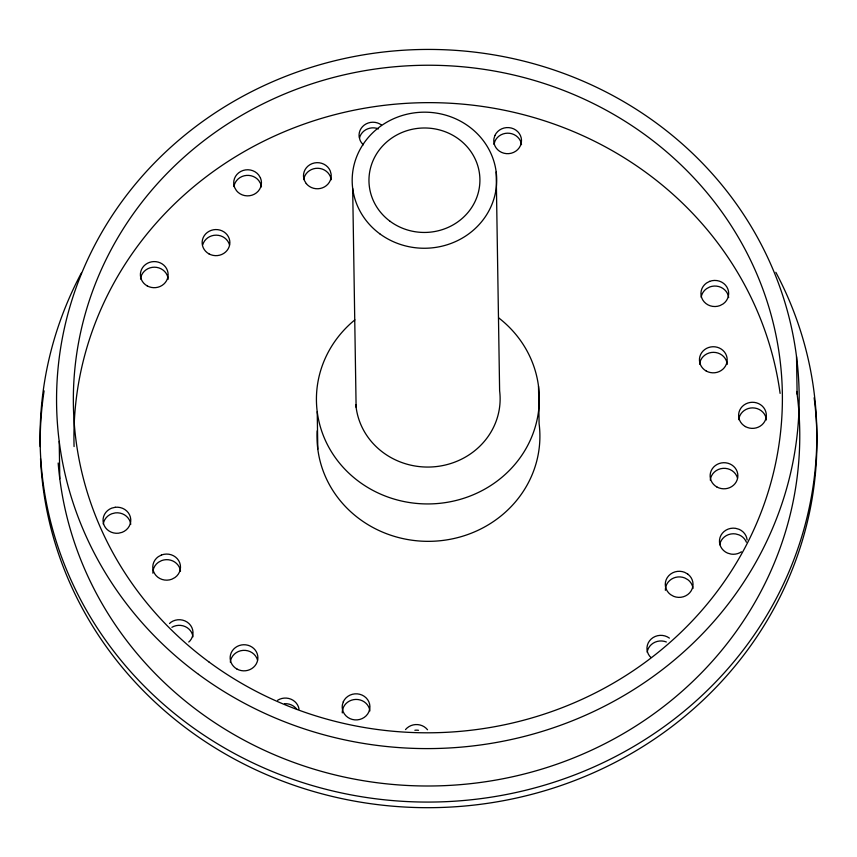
<?xml version="1.0" encoding="UTF-8"?>
<svg xmlns="http://www.w3.org/2000/svg" width="857" height="857" viewBox="0 0 857 857"><rect width="100%" height="100%" fill="white"/><g stroke="black" fill="none" stroke-linecap="round" stroke-linejoin="round"><path stroke-width="1.29" d="M493.996 144.405L494.971 141.126A13.873 13.059 -0.9 0 1 509.701 133.306A13.873 13.059 -0.9 0 1 521.506 144.651M169.515 623.532L170.811 622.332A13.873 13.059 -0.9 0 1 189.054 623.628A13.873 13.059 -0.9 0 1 190.04 640.822L188.744 642.011M650.988 657.469L649.724 656.248A13.873 13.059 -0.9 0 1 651.127 639.076A13.873 13.059 -0.9 0 1 669.392 638.111M331.209 179.745L330.309 176.446A13.873 13.059 -0.9 0 0 315.783 168.358A13.873 13.059 -0.9 0 0 303.71 179.499M796.528 356.683L797.117 394.081M538.517 386.314L539.107 423.712A111.442 104.918 -0.9 0 1 432.035 541.281A111.442 104.918 -0.9 0 1 317.186 430.825M496.182 171.978L499.62 390.781A72.267 68.046 -0.9 0 1 435.152 466.701A72.267 68.046 -0.9 0 1 355.848 404.75M352.677 188.465L356.116 407.257M317.219 411.724L317.808 449.122M59.208 441.355L59.797 478.752M814.15 397.744A388.382 365.65 -0.9 0 1 460.145 806.416A388.382 365.65 -0.9 0 1 40.536 458.591M40.193 446.583A388.382 365.65 -0.9 0 1 44.093 390.867M140.548 278.996A13.873 13.059 -0.9 0 1 154.517 267.191A13.873 13.059 -0.9 0 1 168.186 279.243M202.734 244.716A13.873 13.059 -0.9 0 1 216.253 235.161A13.873 13.059 -0.9 0 1 229.526 244.952M233.94 186.59A13.873 13.059 -0.9 0 1 244.234 175.781A13.873 13.059 -0.9 0 1 258.771 180.57L260.539 183.537A13.873 13.059 -0.9 0 1 261.439 186.837M699.591 364.139A13.873 13.059 -0.9 0 1 713.549 352.334A13.873 13.059 -0.9 0 1 727.229 364.386M359.501 137.945A13.873 13.059 -0.9 0 1 378.462 128.871M701.165 297.261A13.873 13.059 -0.9 0 1 706.575 288.659L709.735 286.977A13.873 13.059 -0.9 0 1 728.664 297.508M738.755 419.673A13.873 13.059 -0.9 0 1 752.714 407.878A13.873 13.059 -0.9 0 1 766.394 419.93M710.282 480.102A13.873 13.059 -0.9 0 1 723.029 468.351A13.873 13.059 -0.9 0 1 737.523 478.11M665.375 590.323A13.873 13.059 -0.9 0 1 684.764 577.961L687.871 579.707A13.873 13.059 -0.9 0 1 693.013 588.438M342.286 712.928A13.873 13.059 -0.9 0 1 342.414 710.657L343.389 707.368A13.873 13.059 -0.9 0 1 358.108 699.548A13.873 13.059 -0.9 0 1 369.913 710.903M414.863 730.26A13.873 13.059 -0.9 0 1 418.484 730.293M647.174 652.177A13.873 13.059 -0.9 0 1 666.36 641.989M719.719 544.72A13.873 13.059 -0.9 0 1 735.67 533.932L739.13 534.918A13.873 13.059 -0.9 0 1 746.393 542.202M152.867 573.172A13.873 13.059 -0.9 0 1 158.406 562.288L161.566 560.607A13.873 13.059 -0.9 0 1 180.506 571.137M103.269 524.023A13.873 13.059 -0.9 0 1 111.839 513.739L115.341 512.882A13.873 13.059 -0.9 0 1 130.767 524.27M171.893 627.303A13.873 13.059 -0.9 0 1 192.986 636.805M284.481 703.704A13.873 13.059 -0.9 0 1 296.929 709.435M230.308 662.14A13.873 13.059 -0.9 0 1 243.056 650.377A13.873 13.059 -0.9 0 1 257.55 660.136M775.842 272.301A388.382 365.65 -0.9 0 1 428.221 802.077A388.382 365.65 -0.9 0 1 81.276 273.147M796.774 391.478A371.317 349.581 -0.9 0 1 465.758 784.166A371.317 349.581 -0.9 0 1 58.169 463.016M363.432 144.822A13.873 13.059 -0.9 0 1 360.047 140.162L359.147 136.852A13.873 13.059 -0.9 0 1 366.121 123.901A13.873 13.059 -0.9 0 1 381.483 124.993M405.522 729.564A13.873 13.059 -0.9 0 1 427.536 729.757M741.401 551.812A13.873 13.059 -0.9 0 1 731.064 554.104L727.604 553.119A13.873 13.059 -0.9 0 1 720.051 537.446A13.873 13.059 -0.9 0 1 735.574 528.319L739.045 529.305A13.873 13.059 -0.9 0 1 747.122 539.91M277.593 700.287A13.873 13.059 -0.9 0 1 299.029 709.093M74.077 446.561A354.519 333.769 -0.9 0 1 400.862 103.708A354.519 333.769 -0.9 0 1 780.106 393.395M498.763 317.936A111.442 104.918 -0.9 0 1 509.776 470.022A111.442 104.918 -0.9 0 1 347.856 472.196A111.442 104.918 -0.9 0 1 354.873 319.865M494.885 135.513L493.911 138.791A13.873 13.059 -0.9 0 0 503.895 153.21A13.873 13.059 -0.9 0 0 520.392 145.733L521.367 142.455A13.873 13.059 -0.9 0 0 511.383 128.047A13.873 13.059 -0.9 0 0 494.885 135.513M343.303 701.754L342.329 705.043A13.873 13.059 -0.9 0 0 352.313 719.452A13.873 13.059 -0.9 0 0 368.81 711.985L369.785 708.696A13.873 13.059 -0.9 0 0 359.801 694.288A13.873 13.059 -0.9 0 0 343.303 701.754M161.48 555.004L158.32 556.675A13.873 13.059 -0.9 0 0 154.549 573.537A13.873 13.059 -0.9 0 0 171.807 579.225L174.957 577.543A13.873 13.059 -0.9 0 0 178.727 560.692A13.873 13.059 -0.9 0 0 161.48 555.004M709.65 281.364L706.489 283.046A13.873 13.059 -0.9 0 0 702.719 299.907A13.873 13.059 -0.9 0 0 719.966 305.595L723.126 303.914A13.873 13.059 -0.9 0 0 726.897 287.063A13.873 13.059 -0.9 0 0 709.65 281.364M115.256 507.28L111.742 508.126A13.873 13.059 -0.9 0 0 103.472 523.498A13.873 13.059 -0.9 0 0 118.566 533.204L122.069 532.347A13.873 13.059 -0.9 0 0 130.35 516.975A13.873 13.059 -0.9 0 0 115.256 507.28M687.785 574.094L684.679 572.347A13.873 13.059 -0.9 0 0 667.26 577.629A13.873 13.059 -0.9 0 0 670.517 594.576L673.623 596.322A13.873 13.059 -0.9 0 0 691.042 591.041A13.873 13.059 -0.9 0 0 687.785 574.094M306.249 183.569L304.481 180.602A13.873 13.059 -0.9 0 1 312.194 163.601A13.873 13.059 -0.9 0 1 330.224 170.832L331.123 174.132A13.873 13.059 -0.9 0 1 322.511 187.822A13.873 13.059 -0.9 0 1 306.249 183.569M260.453 177.924L258.675 174.957A13.873 13.059 -0.9 0 0 240.785 171.443A13.873 13.059 -0.9 0 0 234.7 187.694L236.478 190.661A13.873 13.059 -0.9 0 0 254.379 194.185A13.873 13.059 -0.9 0 0 260.453 177.924M147.2 285.895A13.873 13.059 -0.9 0 0 168.133 274.765A13.873 13.059 -0.9 0 0 147.468 263.27A13.873 13.059 -0.9 0 0 147.2 285.895M208.937 253.854A13.873 13.059 -0.9 0 0 229.869 242.735A13.873 13.059 -0.9 0 0 209.204 231.24A13.873 13.059 -0.9 0 0 208.937 253.854M706.232 371.027A13.873 13.059 -0.9 0 0 727.175 359.908A13.873 13.059 -0.9 0 0 706.511 348.413A13.873 13.059 -0.9 0 0 706.232 371.027M745.397 426.572A13.873 13.059 -0.9 0 0 766.34 415.452A13.873 13.059 -0.9 0 0 745.676 403.958A13.873 13.059 -0.9 0 0 745.397 426.572M716.923 487.001A13.873 13.059 -0.9 0 0 737.866 475.881A13.873 13.059 -0.9 0 0 717.202 464.387A13.873 13.059 -0.9 0 0 716.923 487.001M236.95 669.038A13.873 13.059 -0.9 0 0 257.893 657.919A13.873 13.059 -0.9 0 0 237.218 646.424A13.873 13.059 -0.9 0 0 236.95 669.038M390.16 221.352A55.48 52.234 -0.9 0 0 479.352 187.533A55.48 52.234 -0.9 0 0 403.786 131.774A55.48 52.234 -0.9 0 0 390.16 221.352M198.492 674.33A371.317 349.581 -0.9 0 0 795.425 447.932A371.317 349.581 -0.9 0 0 289.687 74.784A371.317 349.581 -0.9 0 0 198.492 674.33M208.862 661.883A354.519 333.769 -0.9 0 0 778.809 445.726A354.519 333.769 -0.9 0 0 295.944 89.449A354.519 333.769 -0.9 0 0 208.862 661.883M379.79 233.8A72.267 68.046 -0.9 0 0 495.967 189.74A72.267 68.046 -0.9 0 0 397.541 117.109A72.267 68.046 -0.9 0 0 379.79 233.8"/></g></svg>
